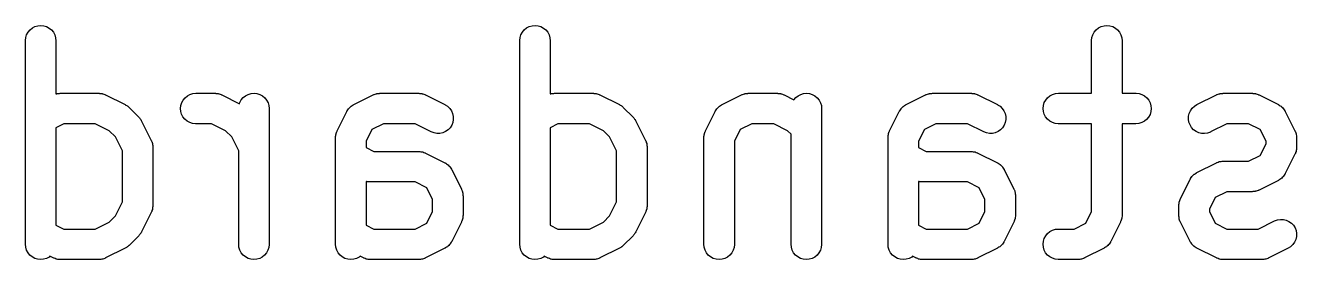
# Model space of a CAD drawing. Extents: x 1.1 to 12.4, y -6.3 to -2.3.
# Drawn here: x 9.6336 to 9.8795, y -5.2239 to -5.1786 of the extents above; entities that cross this region are included whole.
import ezdxf

# ---------------------------------------------------------------- set-up
doc = ezdxf.new("R2010")
doc.units = 0
doc.header["$MEASUREMENT"] = 0
doc.layers.add('BLACK', color=7, linetype='CONTINUOUS')

msp = doc.modelspace()

# ---------------------------------------------------------------- linework, layer by layer
at = {"layer": 'BLACK', "linetype": 'CONTINUOUS'}
for p, q in [((9.63371, -5.18096), (9.63388, -5.18041)), ((9.63388, -5.18041), (9.63416, -5.1799)), ((9.63416, -5.1799), (9.63453, -5.17946)), ((9.63453, -5.17946), (9.63498, -5.1791)), ((9.63498, -5.1791), (9.63549, -5.17883)), ((9.63549, -5.17883), (9.63604, -5.17867)), ((9.63604, -5.17867), (9.63662, -5.17862)), ((9.63662, -5.17862), (9.63719, -5.17868)), ((9.63719, -5.17868), (9.63774, -5.17885)), ((9.63774, -5.17885), (9.63825, -5.17912)), ((9.63825, -5.17912), (9.63869, -5.17949)), ((9.63869, -5.17949), (9.63905, -5.17994)), ((9.63905, -5.17994), (9.63933, -5.18044)), ((9.63933, -5.18044), (9.63949, -5.181)), ((9.72932, -5.18096), (9.72949, -5.18041)), ((9.72949, -5.18041), (9.72977, -5.1799)), ((9.72977, -5.1799), (9.73014, -5.17946)), ((9.73014, -5.17946), (9.73059, -5.1791)), ((9.73059, -5.1791), (9.7311, -5.17883)), ((9.7311, -5.17883), (9.73165, -5.17867)), ((9.73165, -5.17867), (9.73223, -5.17862)), ((9.73223, -5.17862), (9.7328, -5.17868)), ((9.7328, -5.17868), (9.73335, -5.17885)), ((9.73335, -5.17885), (9.73386, -5.17912)), ((9.73386, -5.17912), (9.7343, -5.17949)), ((9.7343, -5.17949), (9.73467, -5.17994)), ((9.73467, -5.17994), (9.73494, -5.18044)), ((9.73494, -5.18044), (9.7351, -5.181)), ((9.83993, -5.18096), (9.84011, -5.18041)), ((9.84011, -5.18041), (9.84038, -5.1799)), ((9.84038, -5.1799), (9.84075, -5.17946)), ((9.84075, -5.17946), (9.8412, -5.1791)), ((9.8412, -5.1791), (9.84171, -5.17883)), ((9.84171, -5.17883), (9.84227, -5.17867)), ((9.84227, -5.17867), (9.84284, -5.17862)), ((9.84284, -5.17862), (9.84341, -5.17868)), ((9.84341, -5.17868), (9.84396, -5.17885)), ((9.84396, -5.17885), (9.84447, -5.17912)), ((9.84447, -5.17912), (9.84491, -5.17949)), ((9.84491, -5.17949), (9.84528, -5.17994)), ((9.84528, -5.17994), (9.84555, -5.18044)), ((9.84555, -5.18044), (9.84572, -5.181)), ((9.63364, -5.18153), (9.63371, -5.18096)), ((9.63364, -5.18157), (9.63364, -5.18153)), ((9.63364, -5.22094), (9.63364, -5.18157)), ((9.63949, -5.181), (9.63955, -5.18157)), ((9.63955, -5.18157), (9.63955, -5.19185)), ((9.72926, -5.18153), (9.72932, -5.18096)), ((9.72926, -5.18157), (9.72926, -5.18153)), ((9.72926, -5.22094), (9.72926, -5.18157)), ((9.7351, -5.181), (9.73516, -5.18157)), ((9.73516, -5.18157), (9.73516, -5.19185)), ((9.83987, -5.18153), (9.83993, -5.18096)), ((9.83987, -5.18157), (9.83987, -5.18153)), ((9.83987, -5.19174), (9.83987, -5.18157)), ((9.84572, -5.181), (9.84577, -5.18157)), ((9.84577, -5.18157), (9.84577, -5.19174)), ((9.63955, -5.19185), (9.6396, -5.19184)), ((9.6396, -5.19184), (9.63969, -5.19182)), ((9.63969, -5.19182), (9.63977, -5.1918)), ((9.63977, -5.1918), (9.63997, -5.19178)), ((9.63997, -5.19178), (9.64017, -5.19175)), ((9.64017, -5.19175), (9.64026, -5.19175)), ((9.64026, -5.19175), (9.64034, -5.19174)), ((9.64034, -5.19174), (9.64784, -5.19174)), ((9.64784, -5.19174), (9.64789, -5.19174)), ((9.64789, -5.19174), (9.64797, -5.19175)), ((9.64797, -5.19175), (9.64806, -5.19175)), ((9.64806, -5.19175), (9.64826, -5.19178)), ((9.64826, -5.19178), (9.64846, -5.1918)), ((9.64846, -5.1918), (9.64854, -5.19183)), ((9.64854, -5.19183), (9.64863, -5.19185)), ((9.64863, -5.19185), (9.64881, -5.19192)), ((9.64881, -5.19192), (9.64901, -5.19198)), ((9.64901, -5.19198), (9.64908, -5.19202)), ((9.64908, -5.19202), (9.64916, -5.19205)), ((9.64916, -5.19205), (9.65291, -5.19393)), ((9.66414, -5.19304), (9.66451, -5.1926)), ((9.66451, -5.1926), (9.66496, -5.19223)), ((9.66496, -5.19223), (9.66547, -5.19196)), ((9.66547, -5.19196), (9.66602, -5.1918)), ((9.66602, -5.1918), (9.66659, -5.19174)), ((9.66659, -5.19174), (9.67034, -5.19174)), ((9.67034, -5.19174), (9.67038, -5.19174)), ((9.67038, -5.19174), (9.67047, -5.19175)), ((9.67047, -5.19175), (9.67056, -5.19175)), ((9.67056, -5.19175), (9.67075, -5.19178)), ((9.67075, -5.19178), (9.67095, -5.1918)), ((9.67095, -5.1918), (9.67104, -5.19183)), ((9.67104, -5.19183), (9.67112, -5.19185)), ((9.67112, -5.19185), (9.67131, -5.19192)), ((9.67131, -5.19192), (9.6715, -5.19198)), ((9.6715, -5.19198), (9.67158, -5.19202)), ((9.67158, -5.19202), (9.67166, -5.19205)), ((9.67166, -5.19205), (9.67506, -5.19375)), ((9.6754, -5.19302), (9.67577, -5.19258)), ((9.67577, -5.19258), (9.67622, -5.19222)), ((9.67622, -5.19222), (9.67673, -5.19196)), ((9.67673, -5.19196), (9.67729, -5.19179)), ((9.67729, -5.19179), (9.67786, -5.19174)), ((9.67786, -5.19174), (9.67843, -5.1918)), ((9.67843, -5.1918), (9.67898, -5.19197)), ((9.67898, -5.19197), (9.67949, -5.19224)), ((9.67949, -5.19224), (9.67994, -5.19261)), ((9.67994, -5.19261), (9.6803, -5.19306)), ((9.69714, -5.19393), (9.70089, -5.19205)), ((9.70089, -5.19205), (9.70093, -5.19203)), ((9.70093, -5.19203), (9.70101, -5.192)), ((9.70101, -5.192), (9.70109, -5.19196)), ((9.70109, -5.19196), (9.70128, -5.1919)), ((9.70128, -5.1919), (9.70147, -5.19184)), ((9.70147, -5.19184), (9.70156, -5.19182)), ((9.70156, -5.19182), (9.70164, -5.1918)), ((9.70164, -5.1918), (9.70184, -5.19178)), ((9.70184, -5.19178), (9.70204, -5.19175)), ((9.70204, -5.19175), (9.70213, -5.19175)), ((9.70213, -5.19175), (9.70221, -5.19174)), ((9.70221, -5.19174), (9.70971, -5.19174)), ((9.70971, -5.19174), (9.70975, -5.19174)), ((9.70975, -5.19174), (9.70984, -5.19175)), ((9.70984, -5.19175), (9.70993, -5.19175)), ((9.70993, -5.19175), (9.71012, -5.19178)), ((9.71012, -5.19178), (9.71032, -5.1918)), ((9.71032, -5.1918), (9.71041, -5.19183)), ((9.71041, -5.19183), (9.71049, -5.19185)), ((9.71049, -5.19185), (9.71068, -5.19192)), ((9.71068, -5.19192), (9.71087, -5.19198)), ((9.71087, -5.19198), (9.71095, -5.19202)), ((9.71095, -5.19202), (9.71103, -5.19205)), ((9.71103, -5.19205), (9.71478, -5.19393)), ((9.73516, -5.19185), (9.73522, -5.19184)), ((9.73522, -5.19184), (9.7353, -5.19182)), ((9.7353, -5.19182), (9.73538, -5.1918)), ((9.73538, -5.1918), (9.73559, -5.19178)), ((9.73559, -5.19178), (9.73578, -5.19175)), ((9.73578, -5.19175), (9.73587, -5.19175)), ((9.73587, -5.19175), (9.73596, -5.19174)), ((9.73596, -5.19174), (9.74346, -5.19174)), ((9.74346, -5.19174), (9.7435, -5.19174)), ((9.7435, -5.19174), (9.74358, -5.19175)), ((9.74358, -5.19175), (9.74367, -5.19175)), ((9.74367, -5.19175), (9.74387, -5.19178)), ((9.74387, -5.19178), (9.74407, -5.1918)), ((9.74407, -5.1918), (9.74415, -5.19183)), ((9.74415, -5.19183), (9.74424, -5.19185)), ((9.74424, -5.19185), (9.74443, -5.19192)), ((9.74443, -5.19192), (9.74462, -5.19198)), ((9.74462, -5.19198), (9.7447, -5.19202)), ((9.7447, -5.19202), (9.74478, -5.19205)), ((9.74478, -5.19205), (9.74853, -5.19393)), ((9.76838, -5.19393), (9.77213, -5.19205)), ((9.77213, -5.19205), (9.77217, -5.19203)), ((9.77217, -5.19203), (9.77225, -5.192)), ((9.77225, -5.192), (9.77233, -5.19196)), ((9.77233, -5.19196), (9.77252, -5.1919)), ((9.77252, -5.1919), (9.77271, -5.19184)), ((9.77271, -5.19184), (9.7728, -5.19182)), ((9.7728, -5.19182), (9.77288, -5.1918)), ((9.77288, -5.1918), (9.77308, -5.19178)), ((9.77308, -5.19178), (9.77328, -5.19175)), ((9.77328, -5.19175), (9.77337, -5.19175)), ((9.77337, -5.19175), (9.77345, -5.19174)), ((9.77345, -5.19174), (9.77908, -5.19174)), ((9.77908, -5.19174), (9.77912, -5.19174)), ((9.77912, -5.19174), (9.77921, -5.19175)), ((9.77921, -5.19175), (9.77929, -5.19175)), ((9.77929, -5.19175), (9.77949, -5.19178)), ((9.77949, -5.19178), (9.77969, -5.1918)), ((9.77969, -5.1918), (9.77977, -5.19183)), ((9.77977, -5.19183), (9.77986, -5.19185)), ((9.77986, -5.19185), (9.78005, -5.19192)), ((9.78005, -5.19192), (9.78024, -5.19198)), ((9.78024, -5.19198), (9.78032, -5.19202)), ((9.78032, -5.19202), (9.7804, -5.19205)), ((9.7804, -5.19205), (9.78229, -5.193)), ((9.78229, -5.193), (9.78264, -5.19258)), ((9.78264, -5.19258), (9.78308, -5.19222)), ((9.78308, -5.19222), (9.7836, -5.19196)), ((9.7836, -5.19196), (9.78415, -5.19179)), ((9.78415, -5.19179), (9.78472, -5.19174)), ((9.78472, -5.19174), (9.7853, -5.1918)), ((9.7853, -5.1918), (9.78585, -5.19197)), ((9.78585, -5.19197), (9.78635, -5.19224)), ((9.78635, -5.19224), (9.7868, -5.19261)), ((9.7868, -5.19261), (9.78716, -5.19306)), ((9.804, -5.19393), (9.80775, -5.19205)), ((9.80775, -5.19205), (9.80779, -5.19203)), ((9.80779, -5.19203), (9.80787, -5.192)), ((9.80787, -5.192), (9.80795, -5.19196)), ((9.80795, -5.19196), (9.80814, -5.1919)), ((9.80814, -5.1919), (9.80833, -5.19184)), ((9.80833, -5.19184), (9.80842, -5.19182)), ((9.80842, -5.19182), (9.8085, -5.1918)), ((9.8085, -5.1918), (9.8087, -5.19178)), ((9.8087, -5.19178), (9.8089, -5.19175)), ((9.8089, -5.19175), (9.80899, -5.19175)), ((9.80899, -5.19175), (9.80907, -5.19174)), ((9.80907, -5.19174), (9.81657, -5.19174)), ((9.81657, -5.19174), (9.81661, -5.19174)), ((9.81661, -5.19174), (9.8167, -5.19175)), ((9.8167, -5.19175), (9.81679, -5.19175)), ((9.81679, -5.19175), (9.81699, -5.19178)), ((9.81699, -5.19178), (9.81719, -5.1918)), ((9.81719, -5.1918), (9.81727, -5.19183)), ((9.81727, -5.19183), (9.81736, -5.19185)), ((9.81736, -5.19185), (9.81754, -5.19192)), ((9.81754, -5.19192), (9.81774, -5.19198)), ((9.81774, -5.19198), (9.81781, -5.19202)), ((9.81781, -5.19202), (9.81789, -5.19205)), ((9.81789, -5.19205), (9.82164, -5.19393)), ((9.831, -5.19304), (9.83136, -5.1926)), ((9.83136, -5.1926), (9.83181, -5.19223)), ((9.83181, -5.19223), (9.83232, -5.19196)), ((9.83232, -5.19196), (9.83287, -5.1918)), ((9.83287, -5.1918), (9.83345, -5.19174)), ((9.83345, -5.19174), (9.83987, -5.19174)), ((9.84577, -5.19174), (9.84844, -5.19174)), ((9.84844, -5.19174), (9.84849, -5.19174)), ((9.84849, -5.19174), (9.84906, -5.1918)), ((9.84906, -5.1918), (9.84961, -5.19198)), ((9.84961, -5.19198), (9.85011, -5.19226)), ((9.85011, -5.19226), (9.85055, -5.19263)), ((9.85055, -5.19263), (9.85091, -5.19308)), ((9.86025, -5.19393), (9.864, -5.19205)), ((9.864, -5.19205), (9.86403, -5.19203)), ((9.86403, -5.19203), (9.86411, -5.192)), ((9.86411, -5.192), (9.86419, -5.19196)), ((9.86419, -5.19196), (9.86438, -5.1919)), ((9.86438, -5.1919), (9.86457, -5.19184)), ((9.86457, -5.19184), (9.86466, -5.19182)), ((9.86466, -5.19182), (9.86474, -5.1918)), ((9.86474, -5.1918), (9.86494, -5.19178)), ((9.86494, -5.19178), (9.86514, -5.19175)), ((9.86514, -5.19175), (9.86523, -5.19175)), ((9.86523, -5.19175), (9.86532, -5.19174)), ((9.86532, -5.19174), (9.87094, -5.19174)), ((9.87094, -5.19174), (9.87098, -5.19174)), ((9.87098, -5.19174), (9.87107, -5.19175)), ((9.87107, -5.19175), (9.87116, -5.19175)), ((9.87116, -5.19175), (9.87135, -5.19178)), ((9.87135, -5.19178), (9.87155, -5.1918)), ((9.87155, -5.1918), (9.87164, -5.19183)), ((9.87164, -5.19183), (9.87172, -5.19185)), ((9.87172, -5.19185), (9.87191, -5.19192)), ((9.87191, -5.19192), (9.8721, -5.19198)), ((9.8721, -5.19198), (9.87218, -5.19202)), ((9.87218, -5.19202), (9.87226, -5.19205)), ((9.87226, -5.19205), (9.87601, -5.19393)), ((9.65291, -5.19393), (9.65295, -5.19395)), ((9.65295, -5.19395), (9.65309, -5.19404)), ((9.65309, -5.19404), (9.65324, -5.19411)), ((9.65324, -5.19411), (9.65333, -5.19419)), ((9.65333, -5.19419), (9.65343, -5.19426)), ((9.65343, -5.19426), (9.65355, -5.19437)), ((9.65355, -5.19437), (9.65368, -5.19448)), ((9.65368, -5.19448), (9.65556, -5.19635)), ((9.66364, -5.19467), (9.6637, -5.1941)), ((9.66369, -5.19525), (9.66364, -5.19467)), ((9.66385, -5.1958), (9.66369, -5.19525)), ((9.6637, -5.1941), (9.66387, -5.19355)), ((9.66387, -5.19355), (9.66414, -5.19304)), ((9.67506, -5.19375), (9.67513, -5.19353)), ((9.67513, -5.19353), (9.6754, -5.19302)), ((9.6803, -5.19306), (9.68057, -5.19357)), ((9.68057, -5.19357), (9.68074, -5.19412)), ((9.68074, -5.19412), (9.68079, -5.19469)), ((9.68079, -5.19469), (9.68079, -5.22094)), ((9.69395, -5.199), (9.69582, -5.19525)), ((9.69582, -5.19525), (9.69584, -5.19521)), ((9.69584, -5.19521), (9.69587, -5.19516)), ((9.69587, -5.19516), (9.6959, -5.1951)), ((9.6959, -5.1951), (9.69603, -5.19492)), ((9.69603, -5.19492), (9.69615, -5.19473)), ((9.69615, -5.19473), (9.6962, -5.19468)), ((9.6962, -5.19468), (9.69624, -5.19463)), ((9.69624, -5.19463), (9.6964, -5.19447)), ((9.6964, -5.19447), (9.69656, -5.19431)), ((9.69656, -5.19431), (9.69661, -5.19428)), ((9.69661, -5.19428), (9.69665, -5.19423)), ((9.69665, -5.19423), (9.69684, -5.19411)), ((9.69684, -5.19411), (9.69703, -5.19399)), ((9.69703, -5.19399), (9.69709, -5.19396)), ((9.69709, -5.19396), (9.69714, -5.19393)), ((9.71478, -5.19393), (9.71482, -5.19395)), ((9.71482, -5.19395), (9.7153, -5.19426)), ((9.7153, -5.19426), (9.71571, -5.19466)), ((9.71571, -5.19466), (9.71604, -5.19513)), ((9.71604, -5.19513), (9.71627, -5.19566)), ((9.74853, -5.19393), (9.74856, -5.19395)), ((9.74856, -5.19395), (9.7487, -5.19404)), ((9.7487, -5.19404), (9.74885, -5.19411)), ((9.74885, -5.19411), (9.74894, -5.19419)), ((9.74894, -5.19419), (9.74905, -5.19426)), ((9.74905, -5.19426), (9.74917, -5.19437)), ((9.74917, -5.19437), (9.74929, -5.19448)), ((9.74929, -5.19448), (9.75117, -5.19635)), ((9.76519, -5.199), (9.76706, -5.19525)), ((9.76706, -5.19525), (9.76708, -5.19521)), ((9.76708, -5.19521), (9.76712, -5.19516)), ((9.76712, -5.19516), (9.76714, -5.1951)), ((9.76714, -5.1951), (9.76727, -5.19492)), ((9.76727, -5.19492), (9.76739, -5.19473)), ((9.76739, -5.19473), (9.76744, -5.19468)), ((9.76744, -5.19468), (9.76748, -5.19463)), ((9.76748, -5.19463), (9.76764, -5.19447)), ((9.76764, -5.19447), (9.7678, -5.19431)), ((9.7678, -5.19431), (9.76785, -5.19428)), ((9.76785, -5.19428), (9.7679, -5.19423)), ((9.7679, -5.19423), (9.76809, -5.19411)), ((9.76809, -5.19411), (9.76827, -5.19399)), ((9.76827, -5.19399), (9.76833, -5.19396)), ((9.76833, -5.19396), (9.76838, -5.19393)), ((9.78716, -5.19306), (9.78743, -5.19357)), ((9.78743, -5.19357), (9.7876, -5.19412)), ((9.7876, -5.19412), (9.78765, -5.19469)), ((9.78765, -5.19469), (9.78765, -5.22094)), ((9.80081, -5.199), (9.80268, -5.19525)), ((9.80268, -5.19525), (9.8027, -5.19521)), ((9.8027, -5.19521), (9.80274, -5.19516)), ((9.80274, -5.19516), (9.80276, -5.1951)), ((9.80276, -5.1951), (9.80289, -5.19492)), ((9.80289, -5.19492), (9.80302, -5.19473)), ((9.80302, -5.19473), (9.80306, -5.19468)), ((9.80306, -5.19468), (9.8031, -5.19463)), ((9.8031, -5.19463), (9.80326, -5.19447)), ((9.80326, -5.19447), (9.80342, -5.19431)), ((9.80342, -5.19431), (9.80347, -5.19428)), ((9.80347, -5.19428), (9.80352, -5.19423)), ((9.80352, -5.19423), (9.80371, -5.19411)), ((9.80371, -5.19411), (9.80389, -5.19399)), ((9.80389, -5.19399), (9.80395, -5.19396)), ((9.80395, -5.19396), (9.804, -5.19393)), ((9.82164, -5.19393), (9.82168, -5.19395)), ((9.82168, -5.19395), (9.82216, -5.19426)), ((9.82216, -5.19426), (9.82258, -5.19466)), ((9.82258, -5.19466), (9.8229, -5.19513)), ((9.8229, -5.19513), (9.82313, -5.19566)), ((9.83049, -5.19467), (9.83055, -5.1941)), ((9.83055, -5.19525), (9.83049, -5.19467)), ((9.83055, -5.1941), (9.83072, -5.19355)), ((9.83071, -5.1958), (9.83055, -5.19525)), ((9.83072, -5.19355), (9.831, -5.19304)), ((9.85091, -5.19308), (9.85118, -5.19359)), ((9.85134, -5.19529), (9.85117, -5.19584)), ((9.85118, -5.19359), (9.85134, -5.19414)), ((9.85134, -5.19414), (9.8514, -5.19471)), ((9.8514, -5.19471), (9.85134, -5.19529)), ((9.85877, -5.19562), (9.85901, -5.1951)), ((9.85901, -5.1951), (9.85934, -5.19463)), ((9.85934, -5.19463), (9.85976, -5.19423)), ((9.85976, -5.19423), (9.86025, -5.19393)), ((9.87601, -5.19393), (9.87605, -5.19395)), ((9.87605, -5.19395), (9.8761, -5.19398)), ((9.8761, -5.19398), (9.87616, -5.19401)), ((9.87616, -5.19401), (9.87634, -5.19414)), ((9.87634, -5.19414), (9.87653, -5.19426)), ((9.87653, -5.19426), (9.87658, -5.1943)), ((9.87658, -5.1943), (9.87663, -5.19434)), ((9.87663, -5.19434), (9.87678, -5.1945)), ((9.87678, -5.1945), (9.87694, -5.19466)), ((9.87694, -5.19466), (9.87698, -5.19471)), ((9.87698, -5.19471), (9.87702, -5.19476)), ((9.87702, -5.19476), (9.87714, -5.19495)), ((9.87714, -5.19495), (9.87727, -5.19513)), ((9.87727, -5.19513), (9.8773, -5.19519)), ((9.8773, -5.19519), (9.87733, -5.19525)), ((9.87733, -5.19525), (9.87921, -5.199)), ((9.64104, -5.19765), (9.63955, -5.19839)), ((9.64715, -5.19765), (9.64104, -5.19765)), ((9.64984, -5.19899), (9.64715, -5.19765)), ((9.65556, -5.19635), (9.65559, -5.19638)), ((9.65559, -5.19638), (9.65569, -5.19651)), ((9.65569, -5.19651), (9.6558, -5.19663)), ((9.6558, -5.19663), (9.65587, -5.19674)), ((9.65587, -5.19674), (9.65594, -5.19683)), ((9.65594, -5.19683), (9.65602, -5.19698)), ((9.65602, -5.19698), (9.65611, -5.19712)), ((9.65611, -5.19712), (9.65798, -5.20087)), ((9.66412, -5.19631), (9.66385, -5.1958)), ((9.66448, -5.19676), (9.66412, -5.19631)), ((9.66492, -5.19713), (9.66448, -5.19676)), ((9.66543, -5.19741), (9.66492, -5.19713)), ((9.66598, -5.19758), (9.66543, -5.19741)), ((9.66655, -5.19765), (9.66598, -5.19758)), ((9.66659, -5.19765), (9.66655, -5.19765)), ((9.66964, -5.19765), (9.66659, -5.19765)), ((9.67234, -5.19899), (9.66964, -5.19765)), ((9.70291, -5.19765), (9.70066, -5.19877)), ((9.70901, -5.19765), (9.70291, -5.19765)), ((9.71214, -5.19921), (9.70901, -5.19765)), ((9.7163, -5.19737), (9.71609, -5.19791)), ((9.71627, -5.19566), (9.71639, -5.19623)), ((9.7164, -5.1968), (9.7163, -5.19737)), ((9.71639, -5.19623), (9.7164, -5.1968)), ((9.73665, -5.19765), (9.73516, -5.19839)), ((9.74276, -5.19765), (9.73665, -5.19765)), ((9.74546, -5.19899), (9.74276, -5.19765)), ((9.75117, -5.19635), (9.7512, -5.19638)), ((9.7512, -5.19638), (9.7513, -5.19651)), ((9.7513, -5.19651), (9.75142, -5.19663)), ((9.75142, -5.19663), (9.75148, -5.19674)), ((9.75148, -5.19674), (9.75156, -5.19683)), ((9.75156, -5.19683), (9.75163, -5.19698)), ((9.75163, -5.19698), (9.75172, -5.19712)), ((9.75172, -5.19712), (9.7536, -5.20087)), ((9.77415, -5.19765), (9.7719, -5.19877)), ((9.77838, -5.19765), (9.77415, -5.19765)), ((9.78108, -5.19899), (9.77838, -5.19765)), ((9.80977, -5.19765), (9.80753, -5.19877)), ((9.81588, -5.19765), (9.80977, -5.19765)), ((9.819, -5.19921), (9.81588, -5.19765)), ((9.82316, -5.19737), (9.82295, -5.19791)), ((9.82313, -5.19566), (9.82326, -5.19623)), ((9.82327, -5.1968), (9.82316, -5.19737)), ((9.82326, -5.19623), (9.82327, -5.1968)), ((9.83097, -5.19631), (9.83071, -5.1958)), ((9.83134, -5.19676), (9.83097, -5.19631)), ((9.83178, -5.19713), (9.83134, -5.19676)), ((9.83228, -5.19741), (9.83178, -5.19713)), ((9.83283, -5.19758), (9.83228, -5.19741)), ((9.8334, -5.19765), (9.83283, -5.19758)), ((9.83345, -5.19765), (9.8334, -5.19765)), ((9.83987, -5.19765), (9.83345, -5.19765)), ((9.83987, -5.21462), (9.83987, -5.19765)), ((9.84844, -5.19765), (9.84577, -5.19765)), ((9.84577, -5.19765), (9.84577, -5.21532)), ((9.84902, -5.19759), (9.84844, -5.19765)), ((9.84957, -5.19742), (9.84902, -5.19759)), ((9.85008, -5.19715), (9.84957, -5.19742)), ((9.85052, -5.19679), (9.85008, -5.19715)), ((9.85089, -5.19634), (9.85052, -5.19679)), ((9.85117, -5.19584), (9.85089, -5.19634)), ((9.85862, -5.19676), (9.85864, -5.19619)), ((9.85871, -5.19733), (9.85862, -5.19676)), ((9.85864, -5.19619), (9.85877, -5.19562)), ((9.85892, -5.19787), (9.85871, -5.19733)), ((9.85922, -5.19836), (9.85892, -5.19787)), ((9.86601, -5.19765), (9.86289, -5.19921)), ((9.87024, -5.19765), (9.86601, -5.19765)), ((9.87249, -5.19877), (9.87024, -5.19765)), ((9.63955, -5.19839), (9.63955, -5.21724)), ((9.65104, -5.20019), (9.64984, -5.19899)), ((9.65239, -5.20289), (9.65104, -5.20019)), ((9.67354, -5.20019), (9.67234, -5.19899)), ((9.67489, -5.20289), (9.67354, -5.20019)), ((9.69364, -5.2001), (9.69368, -5.1999)), ((9.69364, -5.20019), (9.69364, -5.2001)), ((9.69364, -5.20028), (9.69364, -5.20019)), ((9.69364, -5.20032), (9.69364, -5.20028)), ((9.69364, -5.22094), (9.69364, -5.20032)), ((9.69368, -5.1999), (9.6937, -5.1997)), ((9.6937, -5.1997), (9.69373, -5.19962)), ((9.69373, -5.19962), (9.69374, -5.19953)), ((9.69374, -5.19953), (9.69381, -5.19935)), ((9.69381, -5.19935), (9.69387, -5.19915)), ((9.69387, -5.19915), (9.69392, -5.19908)), ((9.69392, -5.19908), (9.69395, -5.199)), ((9.70066, -5.19877), (9.69954, -5.20101)), ((9.71268, -5.19941), (9.71214, -5.19921)), ((9.71325, -5.19951), (9.71268, -5.19941)), ((9.71382, -5.1995), (9.71325, -5.19951)), ((9.71438, -5.19937), (9.71382, -5.1995)), ((9.71491, -5.19914), (9.71438, -5.19937)), ((9.71538, -5.19881), (9.71491, -5.19914)), ((9.71578, -5.19839), (9.71538, -5.19881)), ((9.71609, -5.19791), (9.71578, -5.19839)), ((9.73516, -5.19839), (9.73516, -5.21724)), ((9.74665, -5.20019), (9.74546, -5.19899)), ((9.748, -5.20289), (9.74665, -5.20019)), ((9.76488, -5.2001), (9.76492, -5.1999)), ((9.76489, -5.20019), (9.76488, -5.2001)), ((9.76488, -5.20028), (9.76489, -5.20019)), ((9.76488, -5.20032), (9.76488, -5.20028)), ((9.76488, -5.22094), (9.76488, -5.20032)), ((9.76492, -5.1999), (9.76494, -5.1997)), ((9.76494, -5.1997), (9.76497, -5.19962)), ((9.76497, -5.19962), (9.76498, -5.19953)), ((9.76498, -5.19953), (9.76505, -5.19935)), ((9.76505, -5.19935), (9.76511, -5.19915)), ((9.76511, -5.19915), (9.76516, -5.19908)), ((9.76516, -5.19908), (9.76519, -5.199)), ((9.7719, -5.19877), (9.77078, -5.20101)), ((9.78175, -5.19967), (9.78108, -5.19899)), ((9.78175, -5.22094), (9.78175, -5.19967)), ((9.8005, -5.2001), (9.80054, -5.1999)), ((9.80051, -5.20019), (9.8005, -5.2001)), ((9.8005, -5.20028), (9.80051, -5.20019)), ((9.8005, -5.20032), (9.8005, -5.20028)), ((9.8005, -5.22094), (9.8005, -5.20032)), ((9.80054, -5.1999), (9.80056, -5.1997)), ((9.80056, -5.1997), (9.80059, -5.19962)), ((9.80059, -5.19962), (9.8006, -5.19953)), ((9.8006, -5.19953), (9.80067, -5.19935)), ((9.80067, -5.19935), (9.80074, -5.19915)), ((9.80074, -5.19915), (9.80078, -5.19908)), ((9.80078, -5.19908), (9.80081, -5.199)), ((9.80753, -5.19877), (9.8064, -5.20101)), ((9.81954, -5.19941), (9.819, -5.19921)), ((9.82011, -5.19951), (9.81954, -5.19941)), ((9.82068, -5.1995), (9.82011, -5.19951)), ((9.82125, -5.19937), (9.82068, -5.1995)), ((9.82177, -5.19914), (9.82125, -5.19937)), ((9.82225, -5.19881), (9.82177, -5.19914)), ((9.82264, -5.19839), (9.82225, -5.19881)), ((9.82295, -5.19791), (9.82264, -5.19839)), ((9.85961, -5.19878), (9.85922, -5.19836)), ((9.86008, -5.19912), (9.85961, -5.19878)), ((9.8606, -5.19936), (9.86008, -5.19912)), ((9.86116, -5.19949), (9.8606, -5.19936)), ((9.86174, -5.19952), (9.86116, -5.19949)), ((9.86231, -5.19943), (9.86174, -5.19952)), ((9.86285, -5.19923), (9.86231, -5.19943)), ((9.86289, -5.19921), (9.86285, -5.19923)), ((9.87361, -5.20101), (9.87249, -5.19877)), ((9.87921, -5.199), (9.87922, -5.19903)), ((9.87922, -5.19903), (9.87925, -5.19912)), ((9.87925, -5.19912), (9.8793, -5.19919)), ((9.8793, -5.19919), (9.87935, -5.19939)), ((9.87935, -5.19939), (9.87942, -5.19957)), ((9.87942, -5.19957), (9.87944, -5.19966)), ((9.87944, -5.19966), (9.87946, -5.19974)), ((9.87946, -5.19974), (9.87948, -5.19994)), ((9.87948, -5.19994), (9.87951, -5.20014)), ((9.87951, -5.20014), (9.87951, -5.20023)), ((9.87951, -5.20023), (9.87952, -5.20032)), ((9.87952, -5.20032), (9.87952, -5.20219)), ((9.65798, -5.20087), (9.658, -5.20091)), ((9.658, -5.20091), (9.65803, -5.20099)), ((9.65803, -5.20099), (9.65807, -5.20107)), ((9.65807, -5.20107), (9.65813, -5.20126)), ((9.65813, -5.20126), (9.6582, -5.20145)), ((9.6582, -5.20145), (9.65821, -5.20154)), ((9.65821, -5.20154), (9.65824, -5.20162)), ((9.65824, -5.20162), (9.65826, -5.20182)), ((9.65826, -5.20182), (9.65829, -5.20202)), ((9.65829, -5.20202), (9.65829, -5.20211)), ((9.65829, -5.20211), (9.6583, -5.20219)), ((9.6583, -5.20219), (9.6583, -5.21344)), ((9.69954, -5.20101), (9.69954, -5.20224)), ((9.69954, -5.20224), (9.70103, -5.20299)), ((9.7536, -5.20087), (9.75362, -5.20091)), ((9.75362, -5.20091), (9.75365, -5.20099)), ((9.75365, -5.20099), (9.75369, -5.20107)), ((9.75369, -5.20107), (9.75374, -5.20126)), ((9.75374, -5.20126), (9.75381, -5.20145)), ((9.75381, -5.20145), (9.75383, -5.20154)), ((9.75383, -5.20154), (9.75385, -5.20162)), ((9.75385, -5.20162), (9.75387, -5.20182)), ((9.75387, -5.20182), (9.7539, -5.20202)), ((9.7539, -5.20202), (9.7539, -5.20211)), ((9.7539, -5.20211), (9.75391, -5.20219)), ((9.75391, -5.20219), (9.75391, -5.21344)), ((9.77078, -5.20101), (9.77078, -5.22094)), ((9.8064, -5.20101), (9.8064, -5.20224)), ((9.8064, -5.20224), (9.8079, -5.20299)), ((9.87249, -5.20374), (9.87361, -5.20149)), ((9.87361, -5.20149), (9.87361, -5.20101)), ((9.87945, -5.20281), (9.87943, -5.20289)), ((9.87948, -5.20261), (9.87945, -5.20281)), ((9.87951, -5.20241), (9.87948, -5.20261)), ((9.87952, -5.20223), (9.87951, -5.20232)), ((9.87951, -5.20232), (9.87951, -5.20241)), ((9.87952, -5.20219), (9.87952, -5.20223)), ((9.65239, -5.21274), (9.65239, -5.20289)), ((9.67489, -5.22094), (9.67489, -5.20289)), ((9.70103, -5.20299), (9.70971, -5.20299)), ((9.70971, -5.20299), (9.70975, -5.20299)), ((9.70975, -5.20299), (9.70984, -5.203)), ((9.70984, -5.203), (9.70993, -5.203)), ((9.70993, -5.203), (9.71012, -5.20303)), ((9.71012, -5.20303), (9.71032, -5.20305)), ((9.71032, -5.20305), (9.71041, -5.20308)), ((9.71041, -5.20308), (9.71049, -5.20309)), ((9.71049, -5.20309), (9.71068, -5.20317)), ((9.71068, -5.20317), (9.71087, -5.20323)), ((9.71087, -5.20323), (9.71095, -5.20327)), ((9.71095, -5.20327), (9.71103, -5.2033)), ((9.71103, -5.2033), (9.71478, -5.20518)), ((9.71478, -5.20518), (9.71482, -5.20519)), ((9.71482, -5.20519), (9.71487, -5.20523)), ((9.71487, -5.20523), (9.71493, -5.20525)), ((9.71493, -5.20525), (9.71511, -5.20538)), ((9.748, -5.21274), (9.748, -5.20289)), ((9.8079, -5.20299), (9.81657, -5.20299)), ((9.81657, -5.20299), (9.81661, -5.20299)), ((9.81661, -5.20299), (9.8167, -5.203)), ((9.8167, -5.203), (9.81679, -5.203)), ((9.81679, -5.203), (9.81699, -5.20303)), ((9.81699, -5.20303), (9.81719, -5.20305)), ((9.81719, -5.20305), (9.81727, -5.20308)), ((9.81727, -5.20308), (9.81736, -5.20309)), ((9.81736, -5.20309), (9.81754, -5.20317)), ((9.81754, -5.20317), (9.81774, -5.20323)), ((9.81774, -5.20323), (9.81781, -5.20327)), ((9.81781, -5.20327), (9.81789, -5.2033)), ((9.81789, -5.2033), (9.82164, -5.20518)), ((9.82164, -5.20518), (9.82168, -5.20519)), ((9.82168, -5.20519), (9.82173, -5.20523)), ((9.82173, -5.20523), (9.82179, -5.20525)), ((9.82179, -5.20525), (9.82197, -5.20538)), ((9.86025, -5.20705), (9.864, -5.20518)), ((9.864, -5.20518), (9.86403, -5.20516)), ((9.86403, -5.20516), (9.86411, -5.20513)), ((9.86411, -5.20513), (9.86419, -5.20509)), ((9.86419, -5.20509), (9.86438, -5.20503)), ((9.86438, -5.20503), (9.86457, -5.20496)), ((9.86457, -5.20496), (9.86466, -5.20494)), ((9.86466, -5.20494), (9.86474, -5.20492)), ((9.86474, -5.20492), (9.86494, -5.2049)), ((9.86494, -5.2049), (9.86514, -5.20487)), ((9.86514, -5.20487), (9.86523, -5.20487)), ((9.86523, -5.20487), (9.86532, -5.20486)), ((9.86532, -5.20486), (9.87024, -5.20486)), ((9.87024, -5.20486), (9.87249, -5.20374)), ((9.87921, -5.20351), (9.87733, -5.20726)), ((9.87924, -5.20343), (9.87921, -5.20351)), ((9.87928, -5.20336), (9.87924, -5.20343)), ((9.87934, -5.20316), (9.87928, -5.20336)), ((9.87941, -5.20297), (9.87934, -5.20316)), ((9.87943, -5.20289), (9.87941, -5.20297)), ((9.71511, -5.20538), (9.7153, -5.20551)), ((9.7153, -5.20551), (9.71535, -5.20555)), ((9.71535, -5.20555), (9.7154, -5.20559)), ((9.7154, -5.20559), (9.71555, -5.20575)), ((9.71555, -5.20575), (9.71571, -5.20591)), ((9.71571, -5.20591), (9.71575, -5.20596)), ((9.71575, -5.20596), (9.71579, -5.20601)), ((9.71579, -5.20601), (9.71591, -5.2062)), ((9.71591, -5.2062), (9.71604, -5.20638)), ((9.71604, -5.20638), (9.71607, -5.20644)), ((9.71607, -5.20644), (9.7161, -5.2065)), ((9.7161, -5.2065), (9.71798, -5.21025)), ((9.82197, -5.20538), (9.82216, -5.20551)), ((9.82216, -5.20551), (9.82221, -5.20555)), ((9.82221, -5.20555), (9.82226, -5.20559)), ((9.82226, -5.20559), (9.82242, -5.20575)), ((9.82242, -5.20575), (9.82258, -5.20591)), ((9.82258, -5.20591), (9.82261, -5.20596)), ((9.82261, -5.20596), (9.82266, -5.20601)), ((9.82266, -5.20601), (9.82278, -5.2062)), ((9.82278, -5.2062), (9.8229, -5.20638)), ((9.8229, -5.20638), (9.82293, -5.20644)), ((9.82293, -5.20644), (9.82296, -5.2065)), ((9.82296, -5.2065), (9.82484, -5.21025)), ((9.85934, -5.20775), (9.8595, -5.2076)), ((9.8595, -5.2076), (9.85966, -5.20744)), ((9.85966, -5.20744), (9.85971, -5.2074)), ((9.85971, -5.2074), (9.85976, -5.20736)), ((9.85976, -5.20736), (9.85995, -5.20724)), ((9.85995, -5.20724), (9.86013, -5.20711)), ((9.86013, -5.20711), (9.86019, -5.20708)), ((9.86019, -5.20708), (9.86025, -5.20705)), ((9.87712, -5.20759), (9.877, -5.20778)), ((9.87725, -5.20741), (9.87712, -5.20759)), ((9.87728, -5.20735), (9.87725, -5.20741)), ((9.87731, -5.2073), (9.87728, -5.20735)), ((9.87733, -5.20726), (9.87731, -5.2073)), ((9.69955, -5.20879), (9.69954, -5.20878)), ((9.69954, -5.20878), (9.69954, -5.21724)), ((9.69964, -5.2088), (9.69955, -5.20879)), ((9.69972, -5.20883), (9.69964, -5.2088)), ((9.69992, -5.20885), (9.69972, -5.20883)), ((9.70012, -5.20889), (9.69992, -5.20885)), ((9.70021, -5.20888), (9.70012, -5.20889)), ((9.7003, -5.20889), (9.70021, -5.20888)), ((9.70034, -5.20889), (9.7003, -5.20889)), ((9.70901, -5.20889), (9.70034, -5.20889)), ((9.71126, -5.21002), (9.70901, -5.20889)), ((9.71238, -5.21226), (9.71126, -5.21002)), ((9.80642, -5.20879), (9.8064, -5.20878)), ((9.8064, -5.20878), (9.8064, -5.21724)), ((9.8065, -5.2088), (9.80642, -5.20879)), ((9.80659, -5.20883), (9.8065, -5.2088)), ((9.80679, -5.20885), (9.80659, -5.20883)), ((9.80698, -5.20889), (9.80679, -5.20885)), ((9.80707, -5.20888), (9.80698, -5.20889)), ((9.80716, -5.20889), (9.80707, -5.20888)), ((9.8072, -5.20889), (9.80716, -5.20889)), ((9.81588, -5.20889), (9.8072, -5.20889)), ((9.81812, -5.21002), (9.81588, -5.20889)), ((9.81924, -5.21226), (9.81812, -5.21002)), ((9.85705, -5.21212), (9.85893, -5.20837)), ((9.85893, -5.20837), (9.85894, -5.20833)), ((9.85894, -5.20833), (9.85898, -5.20828)), ((9.85898, -5.20828), (9.85901, -5.20822)), ((9.85901, -5.20822), (9.85914, -5.20804)), ((9.85914, -5.20804), (9.85926, -5.20785)), ((9.85926, -5.20785), (9.8593, -5.2078)), ((9.8593, -5.2078), (9.85934, -5.20775)), ((9.87601, -5.20858), (9.87226, -5.21046)), ((9.87606, -5.20855), (9.87601, -5.20858)), ((9.87612, -5.20852), (9.87606, -5.20855)), ((9.87631, -5.2084), (9.87612, -5.20852)), ((9.8765, -5.20828), (9.87631, -5.2084)), ((9.87655, -5.20823), (9.8765, -5.20828)), ((9.8766, -5.2082), (9.87655, -5.20823)), ((9.87675, -5.20803), (9.8766, -5.2082)), ((9.87692, -5.20788), (9.87675, -5.20803)), ((9.87695, -5.20783), (9.87692, -5.20788)), ((9.877, -5.20778), (9.87695, -5.20783)), ((9.71238, -5.21462), (9.71238, -5.21226)), ((9.71798, -5.21025), (9.71799, -5.21028)), ((9.71799, -5.21028), (9.71802, -5.21036)), ((9.71802, -5.21036), (9.71807, -5.21044)), ((9.71807, -5.21044), (9.71812, -5.21063)), ((9.71812, -5.21063), (9.71819, -5.21082)), ((9.71819, -5.21082), (9.71821, -5.21091)), ((9.71821, -5.21091), (9.71823, -5.21099)), ((9.71823, -5.21099), (9.71825, -5.21119)), ((9.71825, -5.21119), (9.71828, -5.21139)), ((9.71828, -5.21139), (9.71828, -5.21148)), ((9.71828, -5.21148), (9.71829, -5.21157)), ((9.71829, -5.21157), (9.71829, -5.21532)), ((9.81924, -5.21462), (9.81924, -5.21226)), ((9.82484, -5.21025), (9.82486, -5.21028)), ((9.82486, -5.21028), (9.82489, -5.21036)), ((9.82489, -5.21036), (9.82493, -5.21044)), ((9.82493, -5.21044), (9.82499, -5.21063)), ((9.82499, -5.21063), (9.82505, -5.21082)), ((9.82505, -5.21082), (9.82507, -5.21091)), ((9.82507, -5.21091), (9.82509, -5.21099)), ((9.82509, -5.21099), (9.82511, -5.21119)), ((9.82511, -5.21119), (9.82514, -5.21139)), ((9.82514, -5.21139), (9.82514, -5.21148)), ((9.82514, -5.21148), (9.82515, -5.21157)), ((9.82515, -5.21157), (9.82515, -5.21532)), ((9.85685, -5.21266), (9.85692, -5.21247)), ((9.85692, -5.21247), (9.85698, -5.21228)), ((9.85698, -5.21228), (9.85702, -5.2122)), ((9.85702, -5.2122), (9.85705, -5.21212)), ((9.86377, -5.21189), (9.86265, -5.21414)), ((9.86601, -5.21077), (9.86377, -5.21189)), ((9.87094, -5.21077), (9.86601, -5.21077)), ((9.87103, -5.21076), (9.87094, -5.21077)), ((9.87111, -5.21076), (9.87103, -5.21076)), ((9.87131, -5.21073), (9.87111, -5.21076)), ((9.87151, -5.21071), (9.87131, -5.21073)), ((9.8716, -5.21069), (9.87151, -5.21071)), ((9.87168, -5.21067), (9.8716, -5.21069)), ((9.87187, -5.2106), (9.87168, -5.21067)), ((9.87207, -5.21055), (9.87187, -5.2106)), ((9.87214, -5.21051), (9.87207, -5.21055)), ((9.87222, -5.21048), (9.87214, -5.21051)), ((9.87226, -5.21046), (9.87222, -5.21048)), ((9.65104, -5.21544), (9.65239, -5.21274)), ((9.65798, -5.21476), (9.65611, -5.21851)), ((9.65802, -5.21468), (9.65798, -5.21476)), ((9.65806, -5.2146), (9.65802, -5.21468)), ((9.65812, -5.21441), (9.65806, -5.2146)), ((9.65819, -5.21422), (9.65812, -5.21441)), ((9.6582, -5.21414), (9.65819, -5.21422)), ((9.65823, -5.21405), (9.6582, -5.21414)), ((9.65825, -5.21385), (9.65823, -5.21405)), ((9.65829, -5.21366), (9.65825, -5.21385)), ((9.6583, -5.21348), (9.65829, -5.21357)), ((9.65829, -5.21357), (9.65829, -5.21366)), ((9.6583, -5.21344), (9.6583, -5.21348)), ((9.71126, -5.21686), (9.71238, -5.21462)), ((9.74665, -5.21544), (9.748, -5.21274)), ((9.7536, -5.21476), (9.75172, -5.21851)), ((9.75363, -5.21468), (9.7536, -5.21476)), ((9.75367, -5.2146), (9.75363, -5.21468)), ((9.75373, -5.21441), (9.75367, -5.2146)), ((9.7538, -5.21422), (9.75373, -5.21441)), ((9.75382, -5.21414), (9.7538, -5.21422)), ((9.75384, -5.21405), (9.75382, -5.21414)), ((9.75387, -5.21385), (9.75384, -5.21405)), ((9.7539, -5.21366), (9.75387, -5.21385)), ((9.75391, -5.21348), (9.7539, -5.21357)), ((9.7539, -5.21357), (9.7539, -5.21366)), ((9.75391, -5.21344), (9.75391, -5.21348)), ((9.81812, -5.21686), (9.81924, -5.21462)), ((9.83874, -5.21686), (9.83987, -5.21462)), ((9.85674, -5.2134), (9.85675, -5.21331)), ((9.85674, -5.21344), (9.85674, -5.2134)), ((9.85674, -5.21532), (9.85674, -5.21344)), ((9.85675, -5.21323), (9.85678, -5.21303)), ((9.85675, -5.21331), (9.85675, -5.21323)), ((9.85678, -5.21303), (9.8568, -5.21283)), ((9.8568, -5.21283), (9.85683, -5.21274)), ((9.85683, -5.21274), (9.85685, -5.21266)), ((9.86265, -5.21414), (9.86265, -5.21462)), ((9.86265, -5.21462), (9.86377, -5.21686)), ((9.63955, -5.21724), (9.64104, -5.21799)), ((9.64715, -5.21799), (9.64984, -5.21664)), ((9.64984, -5.21664), (9.65104, -5.21544)), ((9.69954, -5.21724), (9.70103, -5.21799)), ((9.70901, -5.21799), (9.71126, -5.21686)), ((9.71798, -5.21664), (9.7161, -5.22039)), ((9.71801, -5.21655), (9.71798, -5.21664)), ((9.71805, -5.21648), (9.71801, -5.21655)), ((9.71811, -5.21629), (9.71805, -5.21648)), ((9.71818, -5.2161), (9.71811, -5.21629)), ((9.7182, -5.21601), (9.71818, -5.2161)), ((9.71822, -5.21593), (9.7182, -5.21601)), ((9.71825, -5.21573), (9.71822, -5.21593)), ((9.71828, -5.21553), (9.71825, -5.21573)), ((9.71829, -5.21536), (9.71828, -5.21544)), ((9.71828, -5.21544), (9.71828, -5.21553)), ((9.71829, -5.21532), (9.71829, -5.21536)), ((9.73516, -5.21724), (9.73665, -5.21799)), ((9.74276, -5.21799), (9.74546, -5.21664)), ((9.74546, -5.21664), (9.74665, -5.21544)), ((9.8064, -5.21724), (9.8079, -5.21799)), ((9.81588, -5.21799), (9.81812, -5.21686)), ((9.82484, -5.21664), (9.82296, -5.22039)), ((9.82487, -5.21655), (9.82484, -5.21664)), ((9.82491, -5.21648), (9.82487, -5.21655)), ((9.82497, -5.21629), (9.82491, -5.21648)), ((9.82504, -5.2161), (9.82497, -5.21629)), ((9.82506, -5.21601), (9.82504, -5.2161)), ((9.82509, -5.21593), (9.82506, -5.21601)), ((9.82511, -5.21573), (9.82509, -5.21593)), ((9.82514, -5.21553), (9.82511, -5.21573)), ((9.82515, -5.21536), (9.82514, -5.21544)), ((9.82514, -5.21544), (9.82514, -5.21553)), ((9.82515, -5.21532), (9.82515, -5.21536)), ((9.8365, -5.21799), (9.83874, -5.21686)), ((9.84546, -5.21664), (9.84359, -5.22039)), ((9.84549, -5.21655), (9.84546, -5.21664)), ((9.84553, -5.21648), (9.84549, -5.21655)), ((9.84559, -5.21629), (9.84553, -5.21648)), ((9.84567, -5.2161), (9.84559, -5.21629)), ((9.84568, -5.21601), (9.84567, -5.2161)), ((9.84571, -5.21593), (9.84568, -5.21601)), ((9.84573, -5.21573), (9.84571, -5.21593)), ((9.84576, -5.21553), (9.84573, -5.21573)), ((9.84577, -5.21536), (9.84576, -5.21544)), ((9.84576, -5.21544), (9.84576, -5.21553)), ((9.84577, -5.21532), (9.84577, -5.21536)), ((9.85675, -5.2154), (9.85674, -5.21532)), ((9.85674, -5.21549), (9.85675, -5.2154)), ((9.85678, -5.21569), (9.85674, -5.21549)), ((9.8568, -5.21589), (9.85678, -5.21569)), ((9.85682, -5.21597), (9.8568, -5.21589)), ((9.85683, -5.21606), (9.85682, -5.21597)), ((9.8569, -5.21625), (9.85683, -5.21606)), ((9.85696, -5.21644), (9.8569, -5.21625)), ((9.857, -5.21652), (9.85696, -5.21644)), ((9.85703, -5.2166), (9.857, -5.21652)), ((9.85705, -5.21664), (9.85703, -5.2166)), ((9.85893, -5.22039), (9.85705, -5.21664)), ((9.86377, -5.21686), (9.86601, -5.21799)), ((9.87212, -5.21799), (9.87524, -5.21642)), ((9.87524, -5.21642), (9.87528, -5.21641)), ((9.87528, -5.21641), (9.87582, -5.21621)), ((9.87582, -5.21621), (9.87639, -5.21612)), ((9.87639, -5.21612), (9.87697, -5.21614)), ((9.87697, -5.21614), (9.87753, -5.21627)), ((9.87753, -5.21627), (9.87805, -5.21651)), ((9.87805, -5.21651), (9.87852, -5.21685)), ((9.87852, -5.21685), (9.87891, -5.21727)), ((9.87891, -5.21727), (9.87922, -5.21776)), ((9.64104, -5.21799), (9.64715, -5.21799)), ((9.65556, -5.21928), (9.65368, -5.22115)), ((9.65566, -5.21915), (9.65556, -5.21928)), ((9.65578, -5.21903), (9.65566, -5.21915)), ((9.65584, -5.21893), (9.65578, -5.21903)), ((9.65592, -5.21883), (9.65584, -5.21893)), ((9.656, -5.21869), (9.65592, -5.21883)), ((9.65609, -5.21855), (9.656, -5.21869)), ((9.65611, -5.21851), (9.65609, -5.21855)), ((9.70103, -5.21799), (9.70901, -5.21799)), ((9.73665, -5.21799), (9.74276, -5.21799)), ((9.75117, -5.21928), (9.74929, -5.22115)), ((9.75127, -5.21915), (9.75117, -5.21928)), ((9.75139, -5.21903), (9.75127, -5.21915)), ((9.75146, -5.21893), (9.75139, -5.21903)), ((9.75153, -5.21883), (9.75146, -5.21893)), ((9.75161, -5.21869), (9.75153, -5.21883)), ((9.7517, -5.21855), (9.75161, -5.21869)), ((9.75172, -5.21851), (9.7517, -5.21855)), ((9.8079, -5.21799), (9.81588, -5.21799)), ((9.83055, -5.22035), (9.83072, -5.2198)), ((9.83072, -5.2198), (9.831, -5.21929)), ((9.831, -5.21929), (9.83136, -5.21884)), ((9.83136, -5.21884), (9.83181, -5.21848)), ((9.83181, -5.21848), (9.83232, -5.21821)), ((9.83232, -5.21821), (9.83287, -5.21804)), ((9.83287, -5.21804), (9.83345, -5.21799)), ((9.83345, -5.21799), (9.8365, -5.21799)), ((9.86601, -5.21799), (9.87212, -5.21799)), ((9.87936, -5.22001), (9.87913, -5.22053)), ((9.87922, -5.21776), (9.87942, -5.2183)), ((9.87949, -5.21945), (9.87936, -5.22001)), ((9.87942, -5.2183), (9.87951, -5.21887)), ((9.87951, -5.21887), (9.87949, -5.21945)), ((9.6337, -5.22151), (9.63364, -5.22094)), ((9.63387, -5.22206), (9.6337, -5.22151)), ((9.63414, -5.22257), (9.63387, -5.22206)), ((9.65291, -5.22171), (9.64916, -5.22358)), ((9.65305, -5.22162), (9.65291, -5.22171)), ((9.6532, -5.22154), (9.65305, -5.22162)), ((9.6533, -5.22146), (9.6532, -5.22154)), ((9.6534, -5.2214), (9.6533, -5.22146)), ((9.65352, -5.22129), (9.6534, -5.2214)), ((9.65365, -5.22118), (9.65352, -5.22129)), ((9.65368, -5.22115), (9.65365, -5.22118)), ((9.67494, -5.22151), (9.67489, -5.22094)), ((9.67511, -5.22206), (9.67494, -5.22151)), ((9.67538, -5.22257), (9.67511, -5.22206)), ((9.68055, -5.2221), (9.68028, -5.22261)), ((9.68073, -5.22155), (9.68055, -5.2221)), ((9.68079, -5.22098), (9.68073, -5.22155)), ((9.68079, -5.22094), (9.68079, -5.22098)), ((9.69369, -5.22151), (9.69364, -5.22094)), ((9.69386, -5.22206), (9.69369, -5.22151)), ((9.69413, -5.22257), (9.69386, -5.22206)), ((9.71478, -5.22171), (9.71103, -5.22358)), ((9.71484, -5.22167), (9.71478, -5.22171)), ((9.71489, -5.22165), (9.71484, -5.22167)), ((9.71508, -5.22152), (9.71489, -5.22165)), ((9.71527, -5.2214), (9.71508, -5.22152)), ((9.71532, -5.22136), (9.71527, -5.2214)), ((9.71537, -5.22132), (9.71532, -5.22136)), ((9.71552, -5.22116), (9.71537, -5.22132)), ((9.71569, -5.221), (9.71552, -5.22116)), ((9.71572, -5.22095), (9.71569, -5.221)), ((9.71577, -5.22091), (9.71572, -5.22095)), ((9.71589, -5.22072), (9.71577, -5.22091)), ((9.71602, -5.22053), (9.71589, -5.22072)), ((9.71605, -5.22048), (9.71602, -5.22053)), ((9.71608, -5.22042), (9.71605, -5.22048)), ((9.7161, -5.22039), (9.71608, -5.22042)), ((9.72931, -5.22151), (9.72926, -5.22094)), ((9.72948, -5.22206), (9.72931, -5.22151)), ((9.72975, -5.22257), (9.72948, -5.22206)), ((9.74853, -5.22171), (9.74478, -5.22358)), ((9.74867, -5.22162), (9.74853, -5.22171)), ((9.74881, -5.22154), (9.74867, -5.22162)), ((9.74891, -5.22146), (9.74881, -5.22154)), ((9.74901, -5.2214), (9.74891, -5.22146)), ((9.74914, -5.22129), (9.74901, -5.2214)), ((9.74926, -5.22118), (9.74914, -5.22129)), ((9.74929, -5.22115), (9.74926, -5.22118)), ((9.76493, -5.22151), (9.76488, -5.22094)), ((9.7651, -5.22206), (9.76493, -5.22151)), ((9.76537, -5.22257), (9.7651, -5.22206)), ((9.77054, -5.2221), (9.77027, -5.22261)), ((9.77072, -5.22155), (9.77054, -5.2221)), ((9.77078, -5.22098), (9.77072, -5.22155)), ((9.77078, -5.22094), (9.77078, -5.22098)), ((9.78181, -5.22151), (9.78175, -5.22094)), ((9.78197, -5.22206), (9.78181, -5.22151)), ((9.78224, -5.22257), (9.78197, -5.22206)), ((9.78742, -5.2221), (9.78714, -5.22261)), ((9.78759, -5.22155), (9.78742, -5.2221)), ((9.78765, -5.22098), (9.78759, -5.22155)), ((9.78765, -5.22094), (9.78765, -5.22098)), ((9.80055, -5.22151), (9.8005, -5.22094)), ((9.80072, -5.22206), (9.80055, -5.22151)), ((9.80099, -5.22257), (9.80072, -5.22206)), ((9.82164, -5.22171), (9.81789, -5.22358)), ((9.8217, -5.22167), (9.82164, -5.22171)), ((9.82176, -5.22165), (9.8217, -5.22167)), ((9.82194, -5.22152), (9.82176, -5.22165)), ((9.82213, -5.2214), (9.82194, -5.22152)), ((9.82218, -5.22136), (9.82213, -5.2214)), ((9.82223, -5.22132), (9.82218, -5.22136)), ((9.82239, -5.22116), (9.82223, -5.22132)), ((9.82255, -5.221), (9.82239, -5.22116)), ((9.82259, -5.22095), (9.82255, -5.221)), ((9.82263, -5.22091), (9.82259, -5.22095)), ((9.82275, -5.22072), (9.82263, -5.22091)), ((9.82288, -5.22053), (9.82275, -5.22072)), ((9.82291, -5.22048), (9.82288, -5.22053)), ((9.82294, -5.22042), (9.82291, -5.22048)), ((9.82296, -5.22039), (9.82294, -5.22042)), ((9.83049, -5.22092), (9.83055, -5.22035)), ((9.83055, -5.22149), (9.83049, -5.22092)), ((9.83071, -5.22205), (9.83055, -5.22149)), ((9.83097, -5.22256), (9.83071, -5.22205)), ((9.84227, -5.22171), (9.83852, -5.22358)), ((9.84232, -5.22167), (9.84227, -5.22171)), ((9.84238, -5.22165), (9.84232, -5.22167)), ((9.84256, -5.22152), (9.84238, -5.22165)), ((9.84275, -5.2214), (9.84256, -5.22152)), ((9.8428, -5.22136), (9.84275, -5.2214)), ((9.84285, -5.22132), (9.8428, -5.22136)), ((9.84301, -5.22116), (9.84285, -5.22132)), ((9.84317, -5.221), (9.84301, -5.22116)), ((9.84321, -5.22095), (9.84317, -5.221)), ((9.84325, -5.22091), (9.84321, -5.22095)), ((9.84338, -5.22072), (9.84325, -5.22091)), ((9.84351, -5.22053), (9.84338, -5.22072)), ((9.84353, -5.22048), (9.84351, -5.22053)), ((9.84357, -5.22042), (9.84353, -5.22048)), ((9.84359, -5.22039), (9.84357, -5.22042)), ((9.85896, -5.22044), (9.85893, -5.22039)), ((9.85899, -5.2205), (9.85896, -5.22044)), ((9.85911, -5.22068), (9.85899, -5.2205)), ((9.85923, -5.22087), (9.85911, -5.22068)), ((9.85928, -5.22092), (9.85923, -5.22087)), ((9.85931, -5.22097), (9.85928, -5.22092)), ((9.85947, -5.22113), (9.85931, -5.22097)), ((9.85963, -5.22129), (9.85947, -5.22113)), ((9.85968, -5.22133), (9.85963, -5.22129)), ((9.85973, -5.22137), (9.85968, -5.22133)), ((9.85992, -5.2215), (9.85973, -5.22137)), ((9.8601, -5.22163), (9.85992, -5.2215)), ((9.86016, -5.22165), (9.8601, -5.22163)), ((9.86021, -5.22169), (9.86016, -5.22165)), ((9.86025, -5.22171), (9.86021, -5.22169)), ((9.864, -5.22358), (9.86025, -5.22171)), ((9.87789, -5.22171), (9.87414, -5.22358)), ((9.87837, -5.2214), (9.87789, -5.22171)), ((9.87879, -5.221), (9.87837, -5.2214)), ((9.87913, -5.22053), (9.87879, -5.221)), ((9.6345, -5.22302), (9.63414, -5.22257)), ((9.63494, -5.22339), (9.6345, -5.22302)), ((9.63545, -5.22366), (9.63494, -5.22339)), ((9.636, -5.22383), (9.63545, -5.22366)), ((9.63657, -5.22389), (9.636, -5.22383)), ((9.63715, -5.22384), (9.63657, -5.22389)), ((9.6377, -5.22368), (9.63715, -5.22384)), ((9.63821, -5.22341), (9.6377, -5.22368)), ((9.63839, -5.22326), (9.63821, -5.22341)), ((9.63902, -5.22358), (9.63839, -5.22326)), ((9.63911, -5.22361), (9.63902, -5.22358)), ((9.63918, -5.22365), (9.63911, -5.22361)), ((9.63937, -5.22371), (9.63918, -5.22365)), ((9.63956, -5.22379), (9.63937, -5.22371)), ((9.63965, -5.2238), (9.63956, -5.22379)), ((9.63973, -5.22383), (9.63965, -5.2238)), ((9.63993, -5.22385), (9.63973, -5.22383)), ((9.64013, -5.22388), (9.63993, -5.22385)), ((9.64022, -5.22388), (9.64013, -5.22388)), ((9.6403, -5.22389), (9.64022, -5.22388)), ((9.64034, -5.22389), (9.6403, -5.22389)), ((9.64784, -5.22389), (9.64034, -5.22389)), ((9.64793, -5.22388), (9.64784, -5.22389)), ((9.64802, -5.22389), (9.64793, -5.22388)), ((9.64822, -5.22386), (9.64802, -5.22389)), ((9.64842, -5.22384), (9.64822, -5.22386)), ((9.6485, -5.22381), (9.64842, -5.22384)), ((9.64859, -5.2238), (9.6485, -5.22381)), ((9.64878, -5.22373), (9.64859, -5.2238)), ((9.64897, -5.22367), (9.64878, -5.22373)), ((9.64905, -5.22363), (9.64897, -5.22367)), ((9.64913, -5.2236), (9.64905, -5.22363)), ((9.64916, -5.22358), (9.64913, -5.2236)), ((9.67574, -5.22302), (9.67538, -5.22257)), ((9.67619, -5.22339), (9.67574, -5.22302)), ((9.6767, -5.22366), (9.67619, -5.22339)), ((9.67725, -5.22383), (9.6767, -5.22366)), ((9.67782, -5.22389), (9.67725, -5.22383)), ((9.67839, -5.22384), (9.67782, -5.22389)), ((9.67895, -5.22368), (9.67839, -5.22384)), ((9.67946, -5.22341), (9.67895, -5.22368)), ((9.67991, -5.22305), (9.67946, -5.22341)), ((9.68028, -5.22261), (9.67991, -5.22305)), ((9.69449, -5.22302), (9.69413, -5.22257)), ((9.69494, -5.22339), (9.69449, -5.22302)), ((9.69544, -5.22366), (9.69494, -5.22339)), ((9.69599, -5.22383), (9.69544, -5.22366)), ((9.69657, -5.22389), (9.69599, -5.22383)), ((9.69714, -5.22384), (9.69657, -5.22389)), ((9.69769, -5.22368), (9.69714, -5.22384)), ((9.6982, -5.22341), (9.69769, -5.22368)), ((9.69839, -5.22326), (9.6982, -5.22341)), ((9.69902, -5.22358), (9.69839, -5.22326)), ((9.6991, -5.22361), (9.69902, -5.22358)), ((9.69917, -5.22365), (9.6991, -5.22361)), ((9.69937, -5.22371), (9.69917, -5.22365)), ((9.69955, -5.22379), (9.69937, -5.22371)), ((9.69964, -5.2238), (9.69955, -5.22379)), ((9.69972, -5.22383), (9.69964, -5.2238)), ((9.69992, -5.22385), (9.69972, -5.22383)), ((9.70012, -5.22388), (9.69992, -5.22385)), ((9.70021, -5.22388), (9.70012, -5.22388)), ((9.7003, -5.22389), (9.70021, -5.22388)), ((9.70034, -5.22389), (9.7003, -5.22389)), ((9.70971, -5.22389), (9.70034, -5.22389)), ((9.7098, -5.22388), (9.70971, -5.22389)), ((9.70988, -5.22389), (9.7098, -5.22388)), ((9.71008, -5.22386), (9.70988, -5.22389)), ((9.71028, -5.22384), (9.71008, -5.22386)), ((9.71037, -5.22381), (9.71028, -5.22384)), ((9.71045, -5.2238), (9.71037, -5.22381)), ((9.71064, -5.22373), (9.71045, -5.2238)), ((9.71084, -5.22367), (9.71064, -5.22373)), ((9.71091, -5.22363), (9.71084, -5.22367)), ((9.71099, -5.2236), (9.71091, -5.22363)), ((9.71103, -5.22358), (9.71099, -5.2236)), ((9.73011, -5.22302), (9.72975, -5.22257)), ((9.73056, -5.22339), (9.73011, -5.22302)), ((9.73106, -5.22366), (9.73056, -5.22339)), ((9.73161, -5.22383), (9.73106, -5.22366)), ((9.73219, -5.22389), (9.73161, -5.22383)), ((9.73276, -5.22384), (9.73219, -5.22389)), ((9.73331, -5.22368), (9.73276, -5.22384)), ((9.73383, -5.22341), (9.73331, -5.22368)), ((9.73401, -5.22326), (9.73383, -5.22341)), ((9.73464, -5.22358), (9.73401, -5.22326)), ((9.73472, -5.22361), (9.73464, -5.22358)), ((9.73479, -5.22365), (9.73472, -5.22361)), ((9.73499, -5.22371), (9.73479, -5.22365)), ((9.73518, -5.22379), (9.73499, -5.22371)), ((9.73526, -5.2238), (9.73518, -5.22379)), ((9.73534, -5.22383), (9.73526, -5.2238)), ((9.73554, -5.22385), (9.73534, -5.22383)), ((9.73574, -5.22388), (9.73554, -5.22385)), ((9.73583, -5.22388), (9.73574, -5.22388)), ((9.73592, -5.22389), (9.73583, -5.22388)), ((9.73596, -5.22389), (9.73592, -5.22389)), ((9.74346, -5.22389), (9.73596, -5.22389)), ((9.74354, -5.22388), (9.74346, -5.22389)), ((9.74363, -5.22389), (9.74354, -5.22388)), ((9.74383, -5.22386), (9.74363, -5.22389)), ((9.74403, -5.22384), (9.74383, -5.22386)), ((9.74411, -5.22381), (9.74403, -5.22384)), ((9.7442, -5.2238), (9.74411, -5.22381)), ((9.74439, -5.22373), (9.7442, -5.2238)), ((9.74458, -5.22367), (9.74439, -5.22373)), ((9.74466, -5.22363), (9.74458, -5.22367)), ((9.74474, -5.2236), (9.74466, -5.22363)), ((9.74478, -5.22358), (9.74474, -5.2236)), ((9.76573, -5.22302), (9.76537, -5.22257)), ((9.76618, -5.22339), (9.76573, -5.22302)), ((9.76668, -5.22366), (9.76618, -5.22339)), ((9.76724, -5.22383), (9.76668, -5.22366)), ((9.76781, -5.22389), (9.76724, -5.22383)), ((9.76838, -5.22384), (9.76781, -5.22389)), ((9.76893, -5.22368), (9.76838, -5.22384)), ((9.76945, -5.22341), (9.76893, -5.22368)), ((9.76989, -5.22305), (9.76945, -5.22341)), ((9.77027, -5.22261), (9.76989, -5.22305)), ((9.78261, -5.22302), (9.78224, -5.22257)), ((9.78305, -5.22339), (9.78261, -5.22302)), ((9.78356, -5.22366), (9.78305, -5.22339)), ((9.78411, -5.22383), (9.78356, -5.22366)), ((9.78468, -5.22389), (9.78411, -5.22383)), ((9.78526, -5.22384), (9.78468, -5.22389)), ((9.78581, -5.22368), (9.78526, -5.22384)), ((9.78632, -5.22341), (9.78581, -5.22368)), ((9.78677, -5.22305), (9.78632, -5.22341)), ((9.78714, -5.22261), (9.78677, -5.22305)), ((9.80135, -5.22302), (9.80099, -5.22257)), ((9.8018, -5.22339), (9.80135, -5.22302)), ((9.80231, -5.22366), (9.8018, -5.22339)), ((9.80286, -5.22383), (9.80231, -5.22366)), ((9.80343, -5.22389), (9.80286, -5.22383)), ((9.804, -5.22384), (9.80343, -5.22389)), ((9.80456, -5.22368), (9.804, -5.22384)), ((9.80507, -5.22341), (9.80456, -5.22368)), ((9.80525, -5.22326), (9.80507, -5.22341)), ((9.80588, -5.22358), (9.80525, -5.22326)), ((9.80596, -5.22361), (9.80588, -5.22358)), ((9.80604, -5.22365), (9.80596, -5.22361)), ((9.80623, -5.22371), (9.80604, -5.22365)), ((9.80642, -5.22379), (9.80623, -5.22371)), ((9.8065, -5.2238), (9.80642, -5.22379)), ((9.80659, -5.22383), (9.8065, -5.2238)), ((9.80679, -5.22385), (9.80659, -5.22383)), ((9.80698, -5.22388), (9.80679, -5.22385)), ((9.80707, -5.22388), (9.80698, -5.22388)), ((9.80716, -5.22389), (9.80707, -5.22388)), ((9.8072, -5.22389), (9.80716, -5.22389)), ((9.81657, -5.22389), (9.8072, -5.22389)), ((9.81666, -5.22388), (9.81657, -5.22389)), ((9.81675, -5.22389), (9.81666, -5.22388)), ((9.81695, -5.22386), (9.81675, -5.22389)), ((9.81715, -5.22384), (9.81695, -5.22386)), ((9.81723, -5.22381), (9.81715, -5.22384)), ((9.81732, -5.2238), (9.81723, -5.22381)), ((9.8175, -5.22373), (9.81732, -5.2238)), ((9.8177, -5.22367), (9.8175, -5.22373)), ((9.81777, -5.22363), (9.8177, -5.22367)), ((9.81786, -5.2236), (9.81777, -5.22363)), ((9.81789, -5.22358), (9.81786, -5.2236)), ((9.83134, -5.22301), (9.83097, -5.22256)), ((9.83178, -5.22338), (9.83134, -5.22301)), ((9.83228, -5.22365), (9.83178, -5.22338)), ((9.83283, -5.22383), (9.83228, -5.22365)), ((9.8334, -5.22389), (9.83283, -5.22383)), ((9.83345, -5.22389), (9.8334, -5.22389)), ((9.8372, -5.22389), (9.83345, -5.22389)), ((9.83728, -5.22388), (9.8372, -5.22389)), ((9.83737, -5.22389), (9.83728, -5.22388)), ((9.83757, -5.22386), (9.83737, -5.22389)), ((9.83777, -5.22384), (9.83757, -5.22386)), ((9.83785, -5.22381), (9.83777, -5.22384)), ((9.83794, -5.2238), (9.83785, -5.22381)), ((9.83813, -5.22373), (9.83794, -5.2238)), ((9.83832, -5.22367), (9.83813, -5.22373)), ((9.8384, -5.22363), (9.83832, -5.22367)), ((9.83848, -5.2236), (9.8384, -5.22363)), ((9.83852, -5.22358), (9.83848, -5.2236)), ((9.86408, -5.22361), (9.864, -5.22358)), ((9.86415, -5.22365), (9.86408, -5.22361)), ((9.86435, -5.22371), (9.86415, -5.22365)), ((9.86453, -5.22379), (9.86435, -5.22371)), ((9.86462, -5.2238), (9.86453, -5.22379)), ((9.8647, -5.22383), (9.86462, -5.2238)), ((9.8649, -5.22385), (9.8647, -5.22383)), ((9.8651, -5.22388), (9.8649, -5.22385)), ((9.86519, -5.22388), (9.8651, -5.22388)), ((9.86528, -5.22389), (9.86519, -5.22388)), ((9.86532, -5.22389), (9.86528, -5.22389)), ((9.87282, -5.22389), (9.86532, -5.22389)), ((9.8729, -5.22388), (9.87282, -5.22389)), ((9.87299, -5.22389), (9.8729, -5.22388)), ((9.87319, -5.22386), (9.87299, -5.22389)), ((9.87339, -5.22384), (9.87319, -5.22386)), ((9.87347, -5.22381), (9.87339, -5.22384)), ((9.87356, -5.2238), (9.87347, -5.22381)), ((9.87375, -5.22373), (9.87356, -5.2238)), ((9.87394, -5.22367), (9.87375, -5.22373)), ((9.87402, -5.22363), (9.87394, -5.22367)), ((9.8741, -5.2236), (9.87402, -5.22363)), ((9.87414, -5.22358), (9.8741, -5.2236))]:
    msp.add_line(p, q, dxfattribs=at)

doc.saveas('drawing.dxf')
